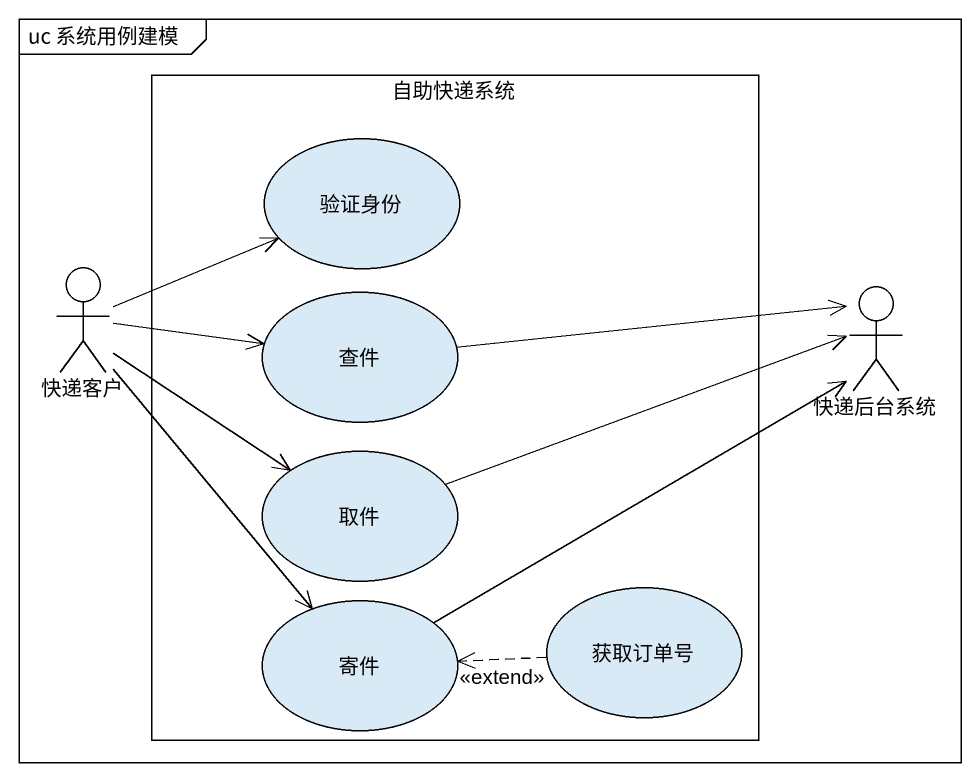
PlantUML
@startuml
mainframe uc 系统用例建模
rectangle 自助快递系统 {
  usecase 验证身份
  usecase 查件
  usecase 取件
  usecase 寄件
  usecase 获取订单号
}
actor 快递客户
actor 快递后台系统
快递客户 -right-> 验证身份
快递客户 -right-> 查件
快递客户 -right-> 取件
快递客户 --> 寄件
快递后台系统 <-left- 查件
快递后台系统 <-left- 取件
快递后台系统 <-left- 寄件
获取订单号 .left.> 寄件 : <<extend>>
@enduml
